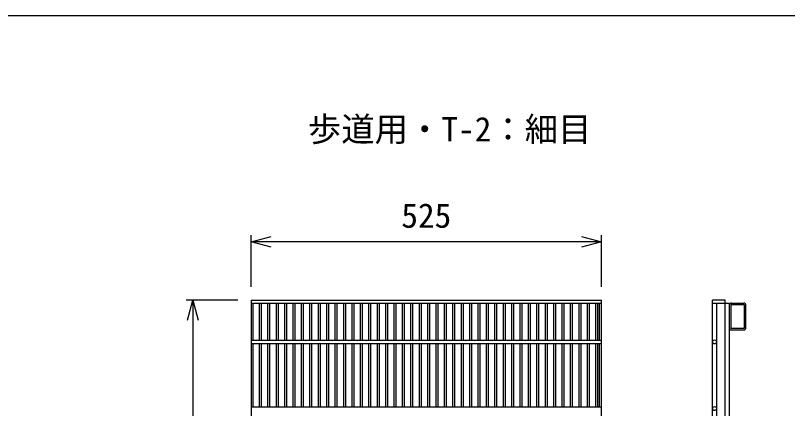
# Model space of a CAD drawing. Units: millimetres, scale not verified. Extents: x -10500 to 10500, y -7425 to 7425.
# Drawn here: x 2882 to 4039, y 1348 to 1938 of the extents above; entities that cross this region are included whole.
import ezdxf
from ezdxf.enums import TextEntityAlignment as Align

# ---------------------------------------------------------------- set-up
doc = ezdxf.new("R2010")
doc.units = ezdxf.units.MM
doc.header["$LTSCALE"] = 25
for name, color, linetype, lineweight in [('0-1_DIM', 7, 'Continuous', 25), ('0-3_HATCH', 6, 'Continuous', 25), ('0-7_TXT', 7, 'Continuous', 25)]:
    doc.layers.add(name, color=color, linetype=linetype, lineweight=lineweight)
doc.styles.add('ＭＳ ゴシック', font='')
doc.styles.get('ＭＳ ゴシック').set_extended_font_data('MS Gothic')

msp = doc.modelspace()

# ---------------------------------------------------------------- linework, layer by layer
at = {"layer": '0-1_DIM'}
for p, q in [((3235.64, 1530.76), (3235.64, 1608.26)), ((3760.64, 1530.76), (3760.64, 1608.26)), ((3760.64, 1598.26), (3235.64, 1598.26)), ((3215.64, 1510.76), (3138.14, 1510.76)), ((3148.14, 1510.76), (3148.14, 985.76))]:
    msp.add_line(p, q, dxfattribs=at)
for points in [[(3265.64, 1590.22), (3235.64, 1598.26), (3265.64, 1606.3)], [(3730.64, 1606.3), (3760.64, 1598.26), (3730.64, 1590.22)], [(3140.1, 1480.76), (3148.14, 1510.76), (3156.18, 1480.76)]]:
    msp.add_lwpolyline(points, dxfattribs=at)
at = {"layer": '0-3_HATCH'}
for p, q in [((3235.64, 1510.76), (3760.64, 1510.76)), ((3235.64, 1510.76), (3235.64, 985.76)), ((3235.64, 1506.26), (3760.64, 1506.26)), ((3238.64, 1450.76), (3238.64, 1506.26)), ((3248.23, 1450.76), (3248.23, 1506.26)), ((3251.23, 1450.76), (3251.23, 1506.26)), ((3260.82, 1450.76), (3260.82, 1506.26)), ((3263.82, 1450.76), (3263.82, 1506.26)), ((3273.41, 1450.76), (3273.41, 1506.26)), ((3276.41, 1450.76), (3276.41, 1506.26)), ((3286, 1450.76), (3286, 1506.26)), ((3289, 1450.76), (3289, 1506.26)), ((3298.59, 1450.76), (3298.59, 1506.26)), ((3301.59, 1450.76), (3301.59, 1506.26)), ((3311.18, 1450.76), (3311.18, 1506.26)), ((3314.18, 1450.76), (3314.18, 1506.26)), ((3323.77, 1450.76), (3323.77, 1506.26)), ((3326.77, 1450.76), (3326.77, 1506.26)), ((3336.36, 1450.76), (3336.36, 1506.26)), ((3339.36, 1450.76), (3339.36, 1506.26)), ((3348.95, 1450.76), (3348.95, 1506.26)), ((3351.95, 1450.76), (3351.95, 1506.26)), ((3361.54, 1450.76), (3361.54, 1506.26)), ((3364.54, 1450.76), (3364.54, 1506.26)), ((3374.36, 1450.76), (3374.36, 1506.26)), ((3377.36, 1450.76), (3377.36, 1506.26)), ((3386.95, 1450.76), (3386.95, 1506.26)), ((3389.95, 1450.76), (3389.95, 1506.26)), ((3399.54, 1450.76), (3399.54, 1506.26)), ((3402.54, 1450.76), (3402.54, 1506.26)), ((3412.13, 1450.76), (3412.13, 1506.26)), ((3415.13, 1450.76), (3415.13, 1506.26)), ((3424.72, 1450.76), (3424.72, 1506.26)), ((3427.72, 1450.76), (3427.72, 1506.26)), ((3437.31, 1450.76), (3437.31, 1506.26)), ((3440.31, 1450.76), (3440.31, 1506.26)), ((3449.9, 1450.76), (3449.9, 1506.26)), ((3452.9, 1450.76), (3452.9, 1506.26)), ((3462.49, 1450.76), (3462.49, 1506.26)), ((3465.49, 1450.76), (3465.49, 1506.26)), ((3475.08, 1450.76), (3475.08, 1506.26)), ((3478.08, 1450.76), (3478.08, 1506.26)), ((3487.67, 1450.76), (3487.67, 1506.26)), ((3490.67, 1450.76), (3490.67, 1506.26)), ((3500.26, 1450.76), (3500.26, 1506.26)), ((3503.26, 1450.76), (3503.26, 1506.26)), ((3512.85, 1450.76), (3512.85, 1506.26)), ((3515.85, 1450.76), (3515.85, 1506.26)), ((3525.44, 1450.76), (3525.44, 1506.26)), ((3528.44, 1450.76), (3528.44, 1506.26)), ((3538.03, 1450.76), (3538.03, 1506.26)), ((3541.03, 1450.76), (3541.03, 1506.26)), ((3550.62, 1450.76), (3550.62, 1506.26)), ((3553.62, 1450.76), (3553.62, 1506.26)), ((3563.21, 1450.76), (3563.21, 1506.26)), ((3566.21, 1450.76), (3566.21, 1506.26)), ((3575.8, 1450.76), (3575.8, 1506.26)), ((3578.8, 1450.76), (3578.8, 1506.26)), ((3588.38, 1450.76), (3588.38, 1506.26)), ((3591.38, 1450.76), (3591.38, 1506.26)), ((3600.97, 1450.76), (3600.97, 1506.26)), ((3603.97, 1450.76), (3603.97, 1506.26)), ((3613.56, 1450.76), (3613.56, 1506.26)), ((3616.56, 1450.76), (3616.56, 1506.26)), ((3626.15, 1450.76), (3626.15, 1506.26)), ((3629.15, 1450.76), (3629.15, 1506.26)), ((3638.74, 1450.76), (3638.74, 1506.26)), ((3641.74, 1450.76), (3641.74, 1506.26)), ((3651.33, 1450.76), (3651.33, 1506.26)), ((3654.33, 1450.76), (3654.33, 1506.26)), ((3663.92, 1450.76), (3663.92, 1506.26)), ((3666.92, 1450.76), (3666.92, 1506.26)), ((3676.51, 1450.76), (3676.51, 1506.26)), ((3679.51, 1450.76), (3679.51, 1506.26)), ((3689.1, 1450.76), (3689.1, 1506.26)), ((3692.1, 1450.76), (3692.1, 1506.26)), ((3701.69, 1450.76), (3701.69, 1506.26)), ((3704.69, 1450.76), (3704.69, 1506.26)), ((3714.28, 1450.76), (3714.28, 1506.26)), ((3717.28, 1450.76), (3717.28, 1506.26)), ((3726.87, 1450.76), (3726.87, 1506.26)), ((3729.87, 1450.76), (3729.87, 1506.26)), ((3739.46, 1450.76), (3739.46, 1506.26)), ((3742.46, 1450.76), (3742.46, 1506.26)), ((3752.05, 1450.76), (3752.05, 1506.26)), ((3755.05, 1450.76), (3755.05, 1506.26)), ((3757.64, 1450.76), (3757.64, 1506.26)), ((3760.64, 985.76), (3760.64, 1510.76)), ((3945.96, 1510.76), (3926.96, 1510.76)), ((3926.96, 1506.26), (3951.96, 1506.26)), ((3932.96, 1506.26), (3932.96, 990.26)), ((3945.96, 985.76), (3945.96, 1510.76)), ((3951.96, 1506.26), (3951.96, 990.26)), ((3954.96, 1506.26), (3973.96, 1506.26)), ((3951.96, 1503.26), (3951.96, 1469.26)), ((3976.96, 1469.26), (3976.96, 1503.26)), ((3954.96, 1466.26), (3973.96, 1466.26)), ((3235.64, 1450.76), (3760.64, 1450.76)), ((3235.64, 1445.76), (3760.64, 1445.76)), ((3238.64, 1350.76), (3238.64, 1445.76)), ((3248.23, 1350.76), (3248.23, 1445.76)), ((3251.23, 1350.76), (3251.23, 1445.76)), ((3260.82, 1350.76), (3260.82, 1445.76)), ((3263.82, 1350.76), (3263.82, 1445.76)), ((3273.41, 1350.76), (3273.41, 1445.76)), ((3276.41, 1350.76), (3276.41, 1445.76)), ((3286, 1350.76), (3286, 1445.76)), ((3289, 1350.76), (3289, 1445.76)), ((3298.59, 1350.76), (3298.59, 1445.76)), ((3301.59, 1350.76), (3301.59, 1445.76)), ((3311.18, 1350.76), (3311.18, 1445.76)), ((3314.18, 1350.76), (3314.18, 1445.76)), ((3323.77, 1350.76), (3323.77, 1445.76)), ((3326.77, 1350.76), (3326.77, 1445.76)), ((3336.36, 1350.76), (3336.36, 1445.76)), ((3339.36, 1350.76), (3339.36, 1445.76)), ((3348.95, 1350.76), (3348.95, 1445.76)), ((3351.95, 1350.76), (3351.95, 1445.76)), ((3361.54, 1350.76), (3361.54, 1445.76)), ((3364.54, 1350.76), (3364.54, 1445.76)), ((3374.36, 1350.76), (3374.36, 1445.76)), ((3377.36, 1350.76), (3377.36, 1445.76)), ((3386.95, 1350.76), (3386.95, 1445.76)), ((3389.95, 1350.76), (3389.95, 1445.76)), ((3399.54, 1350.76), (3399.54, 1445.76)), ((3402.54, 1350.76), (3402.54, 1445.76)), ((3412.13, 1350.76), (3412.13, 1445.76)), ((3415.13, 1350.76), (3415.13, 1445.76)), ((3424.72, 1350.76), (3424.72, 1445.76)), ((3427.72, 1350.76), (3427.72, 1445.76)), ((3437.31, 1350.76), (3437.31, 1445.76)), ((3440.31, 1350.76), (3440.31, 1445.76)), ((3449.9, 1350.76), (3449.9, 1445.76)), ((3452.9, 1350.76), (3452.9, 1445.76)), ((3462.49, 1350.76), (3462.49, 1445.76)), ((3465.49, 1350.76), (3465.49, 1445.76)), ((3475.08, 1350.76), (3475.08, 1445.76)), ((3478.08, 1350.76), (3478.08, 1445.76)), ((3487.67, 1350.76), (3487.67, 1445.76)), ((3490.67, 1350.76), (3490.67, 1445.76)), ((3500.26, 1350.76), (3500.26, 1445.76)), ((3503.26, 1350.76), (3503.26, 1445.76)), ((3512.85, 1350.76), (3512.85, 1445.76)), ((3515.85, 1350.76), (3515.85, 1445.76)), ((3525.44, 1350.76), (3525.44, 1445.76)), ((3528.44, 1350.76), (3528.44, 1445.76)), ((3538.03, 1350.76), (3538.03, 1445.76)), ((3541.03, 1350.76), (3541.03, 1445.76)), ((3550.62, 1350.76), (3550.62, 1445.76)), ((3553.62, 1350.76), (3553.62, 1445.76)), ((3563.21, 1350.76), (3563.21, 1445.76)), ((3566.21, 1350.76), (3566.21, 1445.76)), ((3575.8, 1350.76), (3575.8, 1445.76)), ((3578.8, 1350.76), (3578.8, 1445.76)), ((3588.38, 1350.76), (3588.38, 1445.76)), ((3591.38, 1350.76), (3591.38, 1445.76)), ((3600.97, 1350.76), (3600.97, 1445.76)), ((3603.97, 1350.76), (3603.97, 1445.76)), ((3613.56, 1350.76), (3613.56, 1445.76)), ((3616.56, 1350.76), (3616.56, 1445.76)), ((3626.15, 1350.76), (3626.15, 1445.76)), ((3629.15, 1350.76), (3629.15, 1445.76)), ((3638.74, 1350.76), (3638.74, 1445.76)), ((3641.74, 1350.76), (3641.74, 1445.76)), ((3651.33, 1350.76), (3651.33, 1445.76)), ((3654.33, 1350.76), (3654.33, 1445.76)), ((3663.92, 1350.76), (3663.92, 1445.76)), ((3666.92, 1350.76), (3666.92, 1445.76)), ((3676.51, 1350.76), (3676.51, 1445.76)), ((3679.51, 1350.76), (3679.51, 1445.76)), ((3689.1, 1350.76), (3689.1, 1445.76)), ((3692.1, 1350.76), (3692.1, 1445.76)), ((3701.69, 1350.76), (3701.69, 1445.76)), ((3704.69, 1350.76), (3704.69, 1445.76)), ((3714.28, 1350.76), (3714.28, 1445.76)), ((3717.28, 1350.76), (3717.28, 1445.76)), ((3726.87, 1350.76), (3726.87, 1445.76)), ((3729.87, 1350.76), (3729.87, 1445.76)), ((3739.46, 1350.76), (3739.46, 1445.76)), ((3742.46, 1350.76), (3742.46, 1445.76)), ((3752.05, 1350.76), (3752.05, 1445.76)), ((3755.05, 1350.76), (3755.05, 1445.76)), ((3757.64, 1350.76), (3757.64, 1445.76)), ((3235.64, 1350.76), (3760.64, 1350.76))]:
    msp.add_line(p, q, dxfattribs=at)
msp.add_lwpolyline([(3945.96, 985.76), (3926.96, 985.76), (3926.96, 1510.76)], dxfattribs=at)
msp.add_lwpolyline([(3954.26, 1468.56), (3974.66, 1468.56), (3974.66, 1503.96), (3954.26, 1503.96)], close=True, dxfattribs=at)
for centre in [(3929.96, 1448.26), (3929.96, 1348.26)]:
    msp.add_circle(centre, 3, dxfattribs=at)
for centre, start, end in [((3954.96, 1503.26), 90, 180), ((3973.96, 1503.26), 0, 90), ((3954.96, 1469.26), 180, 270), ((3973.96, 1469.26), 270, 0)]:
    msp.add_arc(centre, 3, start, end, dxfattribs=at)
at = {"layer": '0-7_TXT'}
msp.add_line((-1150, 1937.57), (8250, 1937.57), dxfattribs=at)

# ---------------------------------------------------------------- texts
at = {"layer": '0-1_DIM', "style": 'ＭＳ ゴシック'}
msp.add_text('525', height=36.66, dxfattribs=at).set_placement((3460.64, 1608.26), align=Align.BOTTOM_LEFT)
at = {"layer": '0-7_TXT', "style": 'ＭＳ ゴシック'}
msp.add_text('歩道用・T-2：細目 ', height=36.66, dxfattribs=at).set_placement((3320.68, 1737.72), align=Align.BOTTOM_LEFT)

doc.saveas('drawing.dxf')
